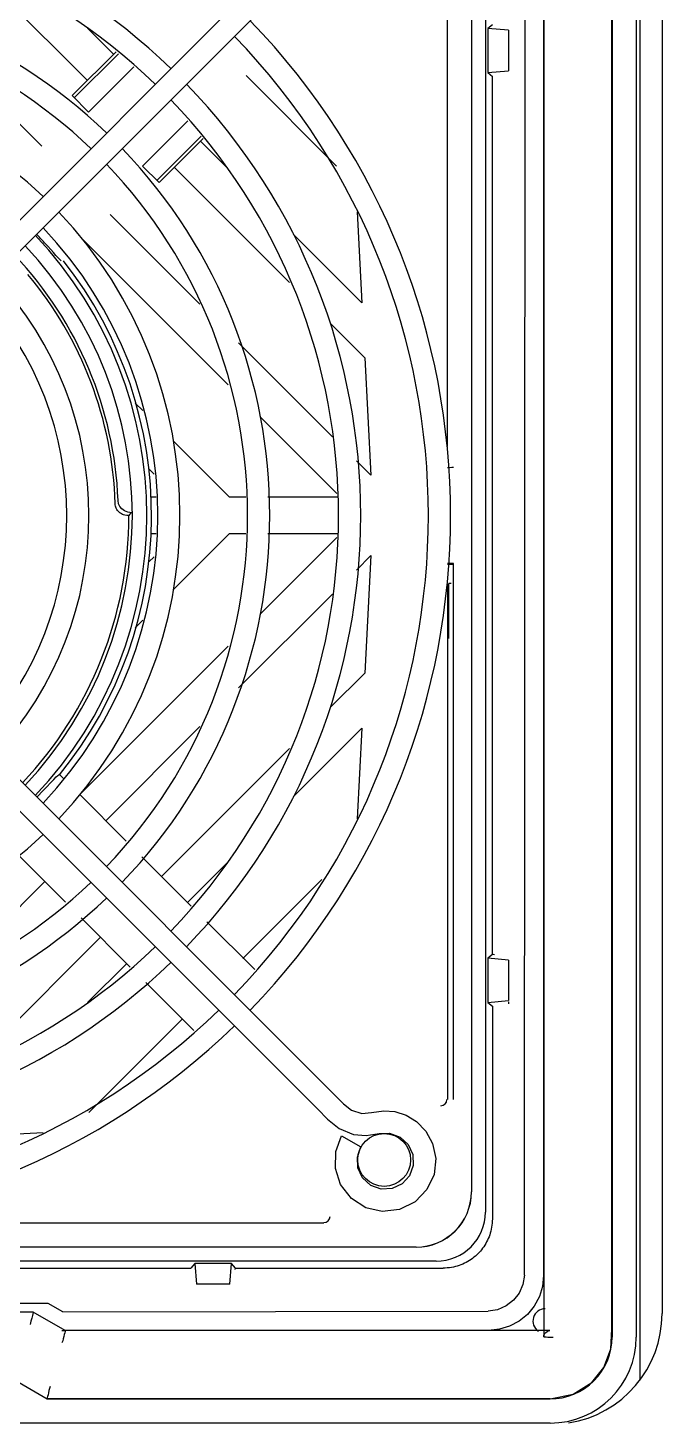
# Model space of a CAD drawing. Header units: inches. Extents: x 0 to 102, y 0 to 66.
# Drawn here: x 62.627 to 64.657, y 22.768 to 27.234 of the extents above; entities that cross this region are included whole.
import ezdxf
from ezdxf.enums import TextEntityAlignment as Align

# ---------------------------------------------------------------- set-up
doc = ezdxf.new("R2010")
doc.units = ezdxf.units.IN
doc.header["$MEASUREMENT"] = 0
doc.layers.add('PSYMS', color=7, linetype='Continuous')
doc.styles.add('WD', font='romans.shx', dxfattribs={"height": 0.185})

# ---------------------------------------------------------------- blocks, each defined once
blk = doc.blocks.new('SEN_FAN_N12_FA44')
at = {"color": 6, "linetype": 'Continuous'}
for p, q in [((5.7302, 5.5143), (5.7302, 0.2623)), ((5.8076, 5.534), (5.8076, 0.2623)), ((5.5116, 5.4702), (5.5116, 0.289)), ((5.5109, 5.3384), (5.5109, 0.4592)), ((5.3248, 5.1221), (5.3248, 0.6624)), ((5.28, 5.0576), (5.28, 0.7269)), ((5.2031, 3.1124), (5.2032, 4.7623)), ((3.6833, 4.6522), (4.0507, 4.2848)), ((4.0508, 4.4518), (4.1342, 4.3684)), ((5.3469, 4.4631), (5.3325, 4.451)), ((5.3325, 4.451), (5.3325, 4.3098)), ((5.3981, 4.4454), (5.3325, 4.451)), ((5.3981, 4.4454), (5.3981, 4.3155)), ((3.905, 4.0741), (3.6134, 4.3657)), ((4.8486, 4.0103), (4.5589, 4.3)), ((5.3325, 4.3098), (5.3981, 4.3155)), ((5.3325, 4.3098), (5.3469, 4.2977)), ((5.3469, 1.4868), (5.3469, 4.2977)), ((4.4125, 4.09), (4.497, 4.0055)), ((4.6975, 3.638), (4.3291, 4.0064)), ((4.1232, 3.856), (4.4111, 3.5681)), ((4.9142, 3.8636), (4.9294, 3.5732)), ((3.9237, 3.754), (3.9137, 3.7652)), ((4.5016, 3.3106), (4.0397, 3.7724)), ((4.7099, 3.7926), (4.9294, 3.5732)), ((5.7295, 0.6318), (5.7295, 3.7829)), ((4.9386, 3.3969), (4.828, 3.5075)), ((4.5346, 3.4445), (4.835, 3.1442)), ((4.9386, 3.3969), (4.9583, 3.0208)), ((4.204, 3.2518), (4.2281, 3.2276)), ((4.8493, 2.9629), (4.6031, 3.209)), ((4.3262, 3.1296), (4.5045, 2.9513)), ((4.2645, 3.0242), (4.2475, 3.0413)), ((4.9119, 3.0673), (4.9583, 3.0208)), ((4.2561, 2.9513), (4.2709, 2.9513)), ((4.5045, 2.9513), (4.5577, 2.9513)), ((4.6285, 2.9513), (4.8502, 2.9513)), ((4.187, 2.896), (4.1836, 2.8925)), ((4.1901, 2.8991), (4.187, 2.896)), ((4.1931, 2.9021), (4.1901, 2.8991)), ((4.2709, 2.8332), (4.2561, 2.8332)), ((4.5045, 2.8332), (4.3262, 2.6548)), ((4.5577, 2.8332), (4.5045, 2.8332)), ((4.6032, 2.5755), (4.8493, 2.8216)), ((4.8502, 2.8332), (4.6285, 2.8332)), ((4.2476, 2.7433), (4.2645, 2.7602)), ((4.9583, 2.7636), (4.9119, 2.7172)), ((4.9583, 2.7636), (4.9386, 2.3876)), ((5.2228, 1.0221), (5.2228, 2.7379)), ((4.835, 2.6403), (4.5346, 2.3399)), ((5.2032, 2.672), (5.2032, 1.0221)), ((5.2075, 2.4978), (5.2075, 2.6744)), ((5.2116, 2.6742), (5.2075, 2.6744)), ((5.2154, 2.674), (5.2116, 2.6742)), ((4.2281, 2.5568), (4.2039, 2.5326)), ((4.0261, 1.9985), (4.5016, 2.4739)), ((4.828, 2.277), (4.9386, 2.3876)), ((4.411, 2.2163), (4.1097, 1.9149)), ((4.9294, 2.2113), (4.7099, 1.9918)), ((4.9294, 2.2113), (4.9142, 1.9208)), ((4.2878, 1.7368), (4.6975, 2.1464)), ((3.9563, 2.0602), (3.9592, 2.062)), ((3.9624, 2.0622), (3.9752, 2.0494)), ((4.0261, 1.9985), (4.1751, 1.8495)), ((3.9802, 1.6546), (3.8313, 1.8036)), ((4.2252, 1.7994), (4.383, 1.6416)), ((4.497, 1.779), (4.3713, 1.6533)), ((3.9148, 1.7201), (3.6134, 1.4187)), ((4.5478, 1.4734), (4.8009, 1.7265)), ((4.1881, 1.4467), (4.0303, 1.6045)), ((4.4331, 1.5915), (4.5862, 1.4384)), ((3.6833, 1.1323), (4.093, 1.5419)), ((5.3469, 1.4868), (5.3325, 1.4747)), ((5.3325, 1.4747), (5.3325, 1.3334)), ((5.3981, 1.469), (5.3325, 1.4747)), ((4.1765, 1.4584), (4.0508, 1.3327)), ((5.3981, 1.469), (5.3981, 1.3391)), ((4.3914, 1.2435), (4.2383, 1.3966)), ((5.3325, 1.3334), (5.3981, 1.3391)), ((5.3325, 1.3334), (5.3469, 1.3213)), ((5.3469, 1.3213), (5.3469, 0.6402)), ((5.3981, 1.3354), (5.3981, 1.3285)), ((4.0556, 0.9811), (4.3546, 1.2802)), ((3.9089, 0.9156), (3.6184, 0.9004)), ((5.2792, 0.7269), (5.28, 0.7269)), ((4.8076, 0.6266), (3.1577, 0.6266)), ((5.1029, 0.5497), (0.7721, 0.5497)), ((5.1029, 0.5505), (5.1029, 0.5497)), ((5.1674, 0.5049), (0.7076, 0.5049)), ((4.3942, 0.4972), (4.3821, 0.4828)), ((4.3942, 0.4972), (4.3999, 0.4316)), ((4.5123, 0.4972), (4.3942, 0.4972)), ((4.5066, 0.4316), (4.5123, 0.4972)), ((4.5244, 0.4828), (4.5123, 0.4972)), ((1.4929, 0.4828), (4.3821, 0.4828)), ((4.5241, 0.4787), (4.5244, 0.4828)), ((4.5244, 0.4828), (5.1895, 0.4828)), ((5.5109, 0.4592), (5.5116, 0.4592)), ((4.5066, 0.4316), (4.3999, 0.4316)), ((5.4812, 0.3615), (5.4594, 0.3348)), ((5.4975, 0.3919), (5.4812, 0.3615)), ((3.8777, 0.3417), (1.9973, 0.3417)), ((3.8699, 0.3129), (3.8671, 0.3024)), ((3.98, 0.2827), (3.8777, 0.3417)), ((5.4327, 0.313), (5.4023, 0.2967)), ((5.4594, 0.3348), (5.4327, 0.313)), ((5.4662, 0.2827), (3.9799, 0.2827)), ((5.3351, 0.2834), (3.9801, 0.2834)), ((5.3351, 0.2834), (5.3351, 0.2827)), ((5.5116, 0.2827), (5.4662, 0.2827)), ((5.5116, 0.289), (5.5116, 0.283)), ((5.5116, 0.283), (5.5116, 0.2746)), ((5.5121, 0.2669), (5.5142, 0.2723)), ((5.5116, 0.2629), (5.5121, 0.2669)), ((5.5116, 0.2629), (5.5152, 0.2627)), ((5.5152, 0.2627), (5.5192, 0.2625)), ((5.5192, 0.2625), (5.5247, 0.2623)), ((5.5247, 0.2623), (5.5323, 0.2619)), ((5.5323, 0.2619), (5.5412, 0.2614)), ((3.8193, 0.1238), (3.9216, 0.0648)), ((5.532, 0.0641), (3.9214, 0.0641)), ((3.9216, 0.0648), (5.4566, 0.0648)), ((5.532, -0.0133), (0.343, -0.0133))]:
    blk.add_line(p, q, dxfattribs=at)
at = {"color": 7, "linetype": 'Continuous'}
for p, q in [((5.8194, 5.534), (5.8194, 0.1245)), ((5.8903, 5.534), (5.8903, 0.3371)), ((5.4497, 0.4605), (5.4519, 5.316)), ((4.8104, 4.8153), (3.1594, 3.1643)), ((4.856, 4.7607), (3.1387, 3.0434)), ((4.0019, 4.236), (4.1425, 4.3767)), ((4.15, 4.3703), (4.0089, 4.229)), ((4.0548, 4.1831), (4.1995, 4.328)), ((4.0019, 4.236), (4.0548, 4.1831)), ((4.2275, 4.0106), (4.3722, 4.1555)), ((4.2735, 3.9647), (4.4145, 4.106)), ((4.4209, 4.0985), (4.2804, 3.9578)), ((4.2276, 4.0106), (4.2804, 3.9578)), ((5.2029, 2.7364), (5.2226, 2.735)), ((5.2062, 2.7385), (5.206, 2.7385)), ((5.2072, 2.7385), (5.2062, 2.7385)), ((5.2074, 2.7385), (5.2072, 2.7385)), ((5.2118, 2.7383), (5.2074, 2.7385)), ((5.216, 2.7382), (5.2139, 2.7382)), ((5.2228, 2.7379), (5.2188, 2.7381)), ((5.2226, 2.735), (5.2228, 2.7379)), ((3.2926, 2.5873), (4.8388, 1.041)), ((4.846, 0.8563), (4.8646, 0.906)), ((4.8568, 0.9294), (4.9022, 0.9109)), ((4.8646, 0.906), (4.926, 0.8706)), ((4.9022, 0.9109), (4.9433, 0.9069)), ((4.9148, 0.8382), (4.926, 0.8706)), ((5.078, 0.8782), (5.0926, 0.8461)), ((4.9165, 0.8037), (4.9148, 0.8382)), ((5.4497, 0.4605), (5.4447, 0.4307)), ((5.4323, 0.4027), (5.4144, 0.3799)), ((5.4447, 0.4307), (5.4323, 0.4027)), ((3.9247, 0.37), (1.9503, 0.37)), ((3.9723, 0.3424), (3.9247, 0.3699)), ((5.3915, 0.362), (5.3636, 0.3496)), ((5.4144, 0.3799), (5.3915, 0.362)), ((3.9723, 0.3424), (5.3338, 0.3446)), ((5.3636, 0.3496), (5.3338, 0.3446)), ((3.9694, 0.2827), (3.9799, 0.2827))]:
    blk.add_line(p, q, dxfattribs=at)
at = {"color": 6, "linetype": 'Continuous'}
for points in [[(5.7295, 3.7829), (5.7295, 4.8598), (5.7295, 5.0576)], [(3.9673, 3.7076), (3.9654, 3.7088), (3.9618, 3.7121), (3.9566, 3.7175), (3.95, 3.7247), (3.9421, 3.7334), (3.9332, 3.7433), (3.9237, 3.754)], [(5.2031, 3.0459), (5.204, 3.0459), (5.206, 3.046), (5.2091, 3.0461)], [(5.2091, 3.0461), (5.2177, 3.0463), (5.2228, 3.0465)], [(4.1473, 2.9083), (4.1451, 2.9116), (4.1433, 2.915), (4.1418, 2.9186), (4.1408, 2.9224), (4.14, 2.9263), (4.1397, 2.9303)], [(4.1565, 2.8993), (4.1547, 2.9006), (4.1531, 2.902), (4.1515, 2.9034), (4.15, 2.9049), (4.1486, 2.9066), (4.1473, 2.9083)], [(4.1932, 2.9006), (4.1799, 2.9028), (4.169, 2.9069), (4.1607, 2.9129), (4.1547, 2.9206), (4.1508, 2.9295), (4.149, 2.9397)], [(4.1836, 2.8917), (4.1766, 2.8923), (4.1709, 2.8931), (4.1667, 2.8941), (4.1633, 2.8955), (4.1598, 2.8972), (4.1565, 2.8993)], [(3.889, 1.9908), (3.8919, 1.9938), (3.9067, 2.0093), (3.9205, 2.0238), (3.9327, 2.0367), (3.9428, 2.0472), (3.9507, 2.0552), (3.9563, 2.0602)], [(3.9624, 2.0622), (3.9619, 2.0622), (3.9614, 2.0621), (3.9609, 2.0621), (3.9603, 2.062), (3.9598, 2.062), (3.9592, 2.062)], [(5.3469, 0.6402), (5.3468, 0.6335), (5.3464, 0.6269), (5.3457, 0.6203), (5.3447, 0.6139), (5.3435, 0.6075), (5.3421, 0.6013), (5.3404, 0.5951), (5.3384, 0.5891), (5.3363, 0.5832), (5.3339, 0.5775), (5.3314, 0.5719), (5.3286, 0.5665), (5.3257, 0.5612), (5.3226, 0.556), (5.3193, 0.5511), (5.3159, 0.5463), (5.3123, 0.5417), (5.3086, 0.5372), (5.3048, 0.533), (5.3008, 0.5289), (5.2968, 0.5249), (5.2925, 0.5211), (5.2881, 0.5174), (5.2834, 0.5138), (5.2786, 0.5104), (5.2737, 0.5072), (5.2686, 0.504), (5.2633, 0.5011), (5.2578, 0.4984), (5.2522, 0.4958), (5.2465, 0.4934), (5.2406, 0.4913), (5.2346, 0.4894), (5.2285, 0.4877), (5.2222, 0.4862), (5.2158, 0.485), (5.2094, 0.484), (5.2028, 0.4833), (5.1962, 0.4829), (5.1895, 0.4828)], [(5.4566, 0.0648), (5.5317, 0.0648), (5.6052, 0.0789), (5.6653, 0.1163), (5.7041, 0.1652), (5.7257, 0.2241), (5.7295, 0.2876), (5.7295, 0.3504), (5.7295, 0.4171), (5.7295, 0.4862), (5.7295, 0.5577), (5.7295, 0.6318)], [(5.5109, 0.4592), (5.5073, 0.4242), (5.4975, 0.3919)], [(3.8777, 0.3417), (3.8774, 0.3404), (3.8763, 0.3367), (3.8747, 0.3306), (3.8725, 0.3225), (3.8699, 0.3129)], [(3.9781, 0.2753), (3.9765, 0.2699), (3.9752, 0.2634), (3.9737, 0.2565), (3.9717, 0.2498), (3.9694, 0.2433)], [(3.9799, 0.2827), (3.9799, 0.2818), (3.9794, 0.2794), (3.9781, 0.2753)], [(5.4023, 0.2967), (5.37, 0.2869), (5.3351, 0.2834)], [(5.5245, 0.2827), (5.5198, 0.2827), (5.5143, 0.2827), (5.5116, 0.2827)], [(5.5116, 0.2746), (5.5116, 0.2665), (5.5116, 0.2629)], [(5.5142, 0.2723), (5.5176, 0.2768), (5.5221, 0.2801), (5.527, 0.2821), (5.5305, 0.2827), (5.5245, 0.2827)], [(5.532, 0.0641), (5.5515, 0.065), (5.5707, 0.0679), (5.5895, 0.0726), (5.6078, 0.0792), (5.6254, 0.0875), (5.6421, 0.0975), (5.6577, 0.1091), (5.6721, 0.1221), (5.6852, 0.1366), (5.6968, 0.1522), (5.7068, 0.1689), (5.7151, 0.1864), (5.7217, 0.2048), (5.7264, 0.2236), (5.7292, 0.2428), (5.7302, 0.2623)], [(3.9321, 0.1041), (3.9298, 0.0976), (3.9278, 0.0908), (3.9263, 0.0839), (3.925, 0.0775), (3.9234, 0.0721), (3.9222, 0.068), (3.9216, 0.0656), (3.9216, 0.0648)]]:
    blk.add_lwpolyline(points, dxfattribs=at)
at = {"color": 7, "linetype": 'Continuous'}
for points in [[(5.206, 2.7385), (5.2057, 2.7385), (5.2055, 2.7385), (5.2053, 2.7385), (5.2051, 2.7386), (5.2049, 2.7386), (5.2047, 2.7386), (5.2046, 2.7386), (5.2044, 2.7386), (5.2042, 2.7386), (5.2041, 2.7386), (5.204, 2.7387), (5.2038, 2.7387), (5.2037, 2.7387), (5.2036, 2.7387), (5.2035, 2.7387), (5.2034, 2.7387), (5.2033, 2.7388), (5.2033, 2.7388), (5.2032, 2.7388), (5.2032, 2.7388)], [(5.2139, 2.7382), (5.2133, 2.7383), (5.2118, 2.7383)], [(5.2188, 2.7381), (5.2166, 2.7381), (5.216, 2.7382)], [(3.0886, 2.691), (3.1176, 2.662), (4.7885, 0.9911)], [(4.8388, 1.041), (4.8707, 1.0091), (4.8964, 0.9884), (4.9287, 0.9782), (4.9598, 0.9805), (4.9991, 0.9866), (5.0348, 0.9838), (5.0712, 0.9723)], [(4.7885, 0.9911), (4.8196, 0.96), (4.8568, 0.9294)], [(5.0712, 0.9723), (5.1046, 0.9518), (5.1341, 0.9215), (5.1555, 0.882), (5.1656, 0.8342)], [(4.9433, 0.9069), (4.9844, 0.9136), (5.0176, 0.9149), (5.052, 0.9023), (5.078, 0.8782)], [(4.9422, 0.6762), (4.896, 0.706), (4.8613, 0.7503), (4.8448, 0.8021), (4.846, 0.8563)], [(5.1656, 0.8342), (5.1602, 0.783), (5.1376, 0.7341), (5.0995, 0.6948), (5.0496, 0.6704)], [(5.0926, 0.8461), (5.0938, 0.8108), (5.0817, 0.7781)], [(5.0817, 0.7781), (5.0582, 0.7524), (5.0258, 0.7373), (4.9906, 0.7358), (4.9579, 0.7476), (4.9311, 0.7722), (4.9165, 0.8037)], [(5.0496, 0.6704), (4.9946, 0.6642), (4.9422, 0.6762)]]:
    blk.add_lwpolyline(points, dxfattribs=at)
at = {"color": 6, "linetype": 'Continuous'}
blk.add_circle((5.0005, 0.8292), 0.0846, dxfattribs=at)
at = {"color": 7, "linetype": 'Continuous'}
for centre, radius, start, end in [((2.9375, 2.8922), 1.9882, 46.0253, 90), ((2.9375, 2.8922), 1.9173, 46.0632, 90), ((2.9375, 2.8922), 1.6969, 46.204, 90.0105), ((2.9375, 2.8922), 1.626, 46.2565, 90.0105), ((2.9375, 2.8922), 2.2756, 315.8959, 44.1041), ((2.9375, 2.8922), 2.2047, 315.9247, 44.0753), ((2.9375, 2.8922), 1.4094, 46.4424, 90.0002), ((2.9375, 2.8922), 1.9882, 316.0254, 43.9746), ((2.9375, 2.8922), 1.9173, 316.0633, 43.9367), ((2.9375, 2.8922), 1.6969, 316.2042, 43.7957), ((2.9375, 2.8922), 1.626, 316.2567, 43.7432), ((2.9375, 2.8922), 1.4094, 316.4421, 43.5579), ((2.9375, 2.8922), 1.3386, 316.5184, 43.4815), ((2.9375, 2.8922), 1.1181, 316.8232, 43.1768), ((2.9375, 2.8922), 1.0472, 316.9411, 43.0589), ((2.9375, 2.8922), 1.4094, 269.9998, 313.5576), ((2.9375, 2.8922), 1.626, 270.0001, 313.7434), ((2.9375, 2.8922), 1.6969, 270.0001, 313.7959), ((2.9375, 2.8922), 1.9173, 270, 313.9368), ((2.9375, 2.8922), 1.9882, 270, 313.9747), ((2.9375, 2.8922), 2.2047, 270, 314.0754), ((2.9375, 2.8922), 2.2756, 270, 314.1042), ((5.5359, 0.3371), 0.3543, 278.9581, 0)]:
    blk.add_arc(centre, radius, start, end, dxfattribs=at)
at = {"color": 6, "linetype": 'Continuous'}
for centre, radius, start, end in [((2.9375, 2.8922), 1.2571, 316.6153, 43.3847), ((2.9375, 2.8922), 1.3035, 316.5362, 43.4638), ((2.9375, 2.8922), 1.3096, 41.8034, 43.4496), ((2.9375, 2.8922), 1.2124, 2.2421, 43.3252), ((2.9375, 2.8922), 1.3186, 320.9736, 38.162), ((2.9375, 2.8922), 1.2028, 1.8153, 39.8901), ((2.9375, 2.8922), 1.2461, 316.6295, 359.9771), ((5.1816, 1.0221), 0.0197, 270, 0), ((5.1029, 0.7269), 0.1768, 270, 0), ((5.1029, 0.7269), 0.1772, 270, 0), ((4.8076, 0.6481), 0.0197, 270, 0), ((5.5162, 0.3135), 0.0394, 90, 236.5092), ((5.532, 0.2623), 0.2756, 270, 0)]:
    blk.add_arc(centre, radius, start, end, dxfattribs=at)
for centre, major_axis, ratio, start_param, end_param in [((5.4434, 1.4692), (0.0984, -0.0174), 0.025788, 2.71568, 2.944785), ((5.1672, 0.6625), (0.1114, -0.1114), 0.999315, 5.49813, 7.068241)]:
    blk.add_ellipse(centre, major_axis=major_axis, ratio=ratio, start_param=start_param, end_param=end_param, dxfattribs=at)
at = {"style": 'WD', "width": 0.7}
for tag, p in [('INST', (2.875, 6.7321)), ('LOC', (2.875, 6.5625)), ('DESC1', (2.875, 6.4062)), ('DESC2', (2.875, 6.25)), ('DESC3', (2.875, 6.1021)), ('XREF', (2.875, 5.5312))]:
    blk.add_attdef(tag, text='', height=0.125, dxfattribs=at).set_placement(p, align=Align.CENTER)
at = {"style": 'WD'}
blk.add_attdef('TAG1', text='', height=0.125, dxfattribs=at).set_placement((2.875, 5.9375), align=Align.CENTER)
at = {"style": 'WD', "flags": 9}
blk.add_attdef('FAMILY', (3.0797, 5.9023), '', height=0.01, dxfattribs=at)
for tag, p in [('CAT', (3.1047, 5.8582)), ('ASSYCODE', (3.105, 5.8214)), ('MFG', (3.1028, 5.8387))]:
    blk.add_attdef(tag, text='', height=0.01, dxfattribs=at).set_placement(p, align=Align.CENTER)

msp = doc.modelspace()

# ---------------------------------------------------------------- block references
at = {"layer": 'PSYMS'}
msp.add_blockref('SEN_FAN_N12_FA44', (58.76645, 22.78082), dxfattribs=at)

doc.saveas('drawing.dxf')
